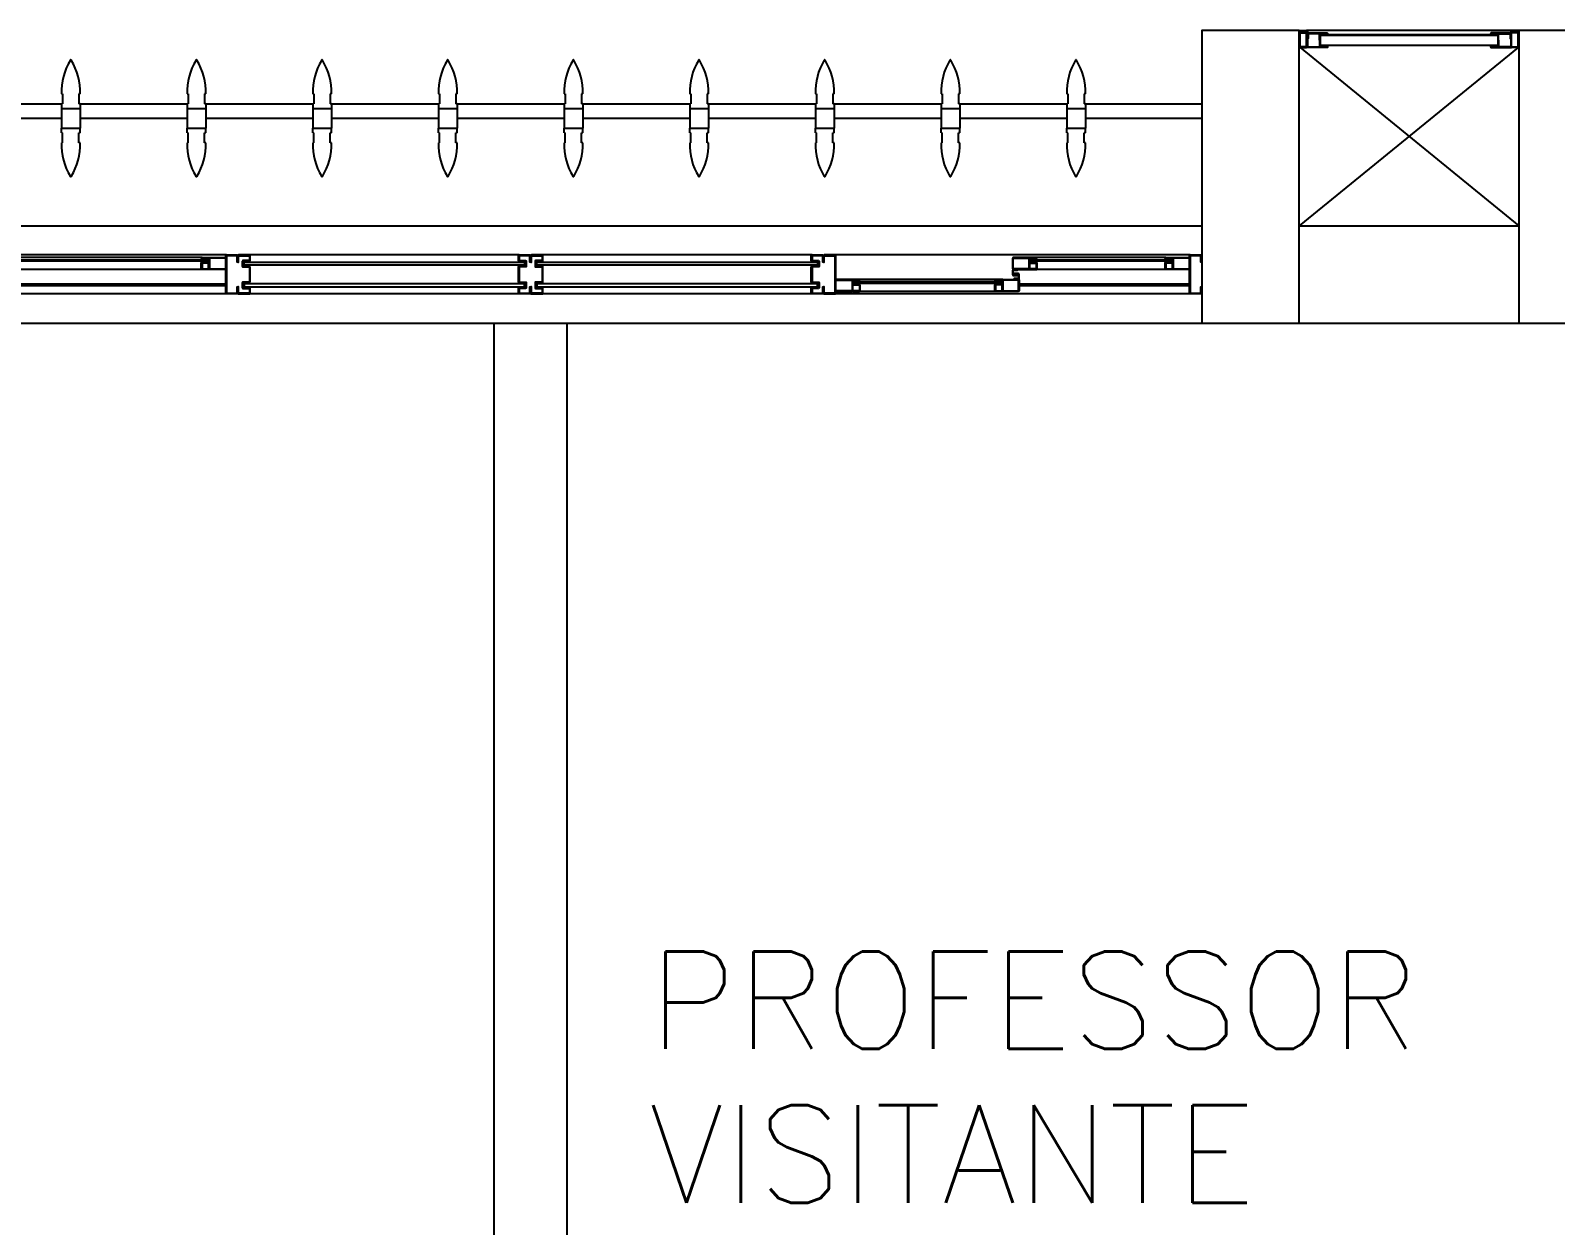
# Model space of a CAD drawing. Header units: millimetres. Extents: x 1887 to 2405, y 1100 to 1335.
# Drawn here: x 2182.36 to 2185.485, y 1179.199 to 1181.648 of the extents above; entities that cross this region are included whole.
import ezdxf

# ---------------------------------------------------------------- set-up
doc = ezdxf.new("R2010")
doc.units = ezdxf.units.MM
for name, color, linetype in [('AR-ALV', 2, 'Continuous'), ('AR-BRISES', 1, 'Continuous'), ('AR-ESQ', 1, 'Continuous'), ('AR-ESTC', 3, 'Continuous'), ('AR-PEITORIL', 1, 'Continuous'), ('AR-SHAFT', 1, 'Continuous'), ('BR-PAINEL', 1, 'Continuous'), ('BR-SUPORTE', 1, 'Continuous'), ('DT-ESQ-BAGUETE-C', 2, 'Continuous'), ('DT-ESQ-BAGUETE-V', 1, 'Continuous'), ('DT-ESQ-CHAPA DOBRADA-V', 1, 'Continuous'), ('DT-ESQ-MARCO-V', 1, 'Continuous'), ('DT-ESQ-PERFIL CADEIRA-C', 2, 'Continuous'), ('DT-ESQ-PERFIL CADEIRA-V', 1, 'Continuous'), ('DT-ESQ-PERFIL U SIMPLES-C', 2, 'Continuous'), ('DT-ESQ-PERFIL U-C', 2, 'Continuous'), ('DT-ESQ-PERFIL U-V', 1, 'Continuous'), ('DT-ESQ-VENEZIANA-C', 2, 'Continuous'), ('DT-ESQ-VENEZIANA-V', 2, 'Continuous'), ('DT-ESQ-VIDRO-C', 2, 'Continuous'), ('DT-ESQ-VIDRO-V', 2, 'Continuous'), ('TEXTO', 2, 'Continuous')]:
    doc.layers.add(name, color=color, linetype=linetype)
doc.styles.add('UNB-100', font='simplex.shx', dxfattribs={"height": 0.2})

# ---------------------------------------------------------------- blocks, each defined once
blk = doc.blocks.new('EF23-P')
at = {"layer": 'DT-ESQ-BAGUETE-C', "ltscale": 0.1}
for points in [[(0.4224999999996726, -0.07999999999969987), (0.4090000000001055, -0.07999999999969987), (0.4090000000001055, -0.07849999999962165), (0.4220000000000255, -0.07849999999984902, 0.4142135623716475), (0.4224999999996726, -0.07799999999974716), (0.4224999999996726, -0.06700000000000728, 0.4142135623717078), (0.4220000000000255, -0.06650000000013279), (0.4090000000001055, -0.06649999999990541), (0.4090000000001055, -0.0649999999998272), (0.4224999999996726, -0.0649999999998272, -0.4142135623830846), (0.4239999999999782, -0.06649999999990541), (0.4239999999999782, -0.07849999999984902, -0.4142135623709857)], [(0.7015000000001237, -0.07999999999992724), (0.7150000000001455, -0.07999999999992724), (0.7150000000001455, -0.07849999999984902), (0.7020000000002256, -0.0785000000000764, -0.4142135623716475), (0.7015000000001237, -0.07799999999997453), (0.7015000000001237, -0.06700000000023465, -0.4142135623717078), (0.7020000000002256, -0.06650000000036016), (0.7150000000001455, -0.06650000000013279), (0.7150000000001455, -0.06500000000005457), (0.7015000000001237, -0.06500000000005457, 0.4142135623830846), (0.7000000000002728, -0.06650000000013279), (0.7000000000002728, -0.07849999999984902, 0.4142135623709857)], [(0.07349999999996726, -0.1250000000004547), (0.05999999999994543, -0.1250000000004547), (0.05999999999994543, -0.1235000000003765), (0.0729999999998654, -0.1235000000003765, 0.4142135623716475), (0.07349999999996726, -0.123000000000502), (0.07349999999996726, -0.1120000000007622, 0.4142135623717078), (0.0729999999998654, -0.1115000000006603), (0.05999999999994543, -0.1115000000006603), (0.05999999999994543, -0.1100000000005821), (0.07349999999996726, -0.1100000000005821, -0.4142135623830846), (0.0749999999998181, -0.1115000000006603), (0.0749999999998181, -0.1235000000003765, -0.4142135623709857)], [(0.3389999999999418, -0.1250000000002274), (0.3524999999999636, -0.1250000000002274), (0.3524999999995089, -0.1235000000001492), (0.3395000000000437, -0.1235000000003765, -0.4142135623716475), (0.3389999999999418, -0.1230000000002747), (0.3389999999999418, -0.1120000000005348, -0.4142135623717078), (0.3395000000000437, -0.1115000000006603), (0.3524999999995089, -0.1115000000004329), (0.3524999999999636, -0.1100000000003547), (0.3389999999999418, -0.1100000000003547, 0.4142135623830846), (0.3374999999996362, -0.1115000000004329), (0.3375000000000909, -0.1235000000001492, 0.4142135623709857)], [(2.048499999999422, -0.1250000000004547), (2.0349999999994, -0.1250000000004547), (2.034999999999854, -0.1235000000003765), (2.04799999999932, -0.1235000000003765, 0.4142135623716475), (2.048499999999422, -0.123000000000502), (2.048499999999422, -0.1120000000007622, 0.4142135623717078), (2.04799999999932, -0.1115000000006603), (2.034999999999854, -0.1115000000006603), (2.0349999999994, -0.1100000000005821), (2.048499999999422, -0.1100000000005821, -0.4142135623830846), (2.049999999999727, -0.1115000000006603), (2.049999999999727, -0.1235000000003765, -0.4142135623709857)]]:
    blk.add_lwpolyline(points, format="xyb", close=True, dxfattribs=at)
at = {"layer": 'DT-ESQ-BAGUETE-V', "ltscale": 0.1}
for p, q in [((0.4224999999996726, -0.06500000000005457), (0.7015000000001237, -0.06500000000005457)), ((0.07349999999996726, -0.1100000000003547), (0.3389999999999418, -0.1100000000003547)), ((2.048499999999422, -0.1100000000003547), (2.526499999999487, -0.1100000000003547))]:
    blk.add_line(p, q, dxfattribs=at)
at = {"layer": 'DT-ESQ-CHAPA DOBRADA-V', "ltscale": 0.1}
for p, q in [((0.0249999999996362, -0.07699999999931606), (0.3739999999997963, -0.07699999999931606)), ((0.0249999999996362, -0.0799999999994725), (0.3739999999997963, -0.0799999999994725)), ((1.999999999999545, -0.07699999999931606), (2.561499999999342, -0.07699999999931606)), ((1.999999999999545, -0.0799999999994725), (2.561499999999342, -0.0799999999994725))]:
    blk.add_line(p, q, dxfattribs=at)
at = {"layer": 'DT-ESQ-MARCO-V', "ltscale": 0.1}
for p, q in [((0.7984999999998763, -0.05999999999994543), (1.35149999999976, -0.05999999999994543)), ((1.398499999999785, -0.05999999999994543), (1.951499999999669, -0.05999999999994543)), ((0.7984999999998763, -0.1399999999998727), (1.35149999999976, -0.1399999999998727)), ((1.398499999999785, -0.1399999999998727), (1.951499999999669, -0.1399999999998727))]:
    blk.add_line(p, q, dxfattribs=at)
at = {"layer": 'DT-ESQ-PERFIL CADEIRA-C', "ltscale": 0.1}
for p, q in [((0.375999999999749, -0.08849999999961256), (0.4224999999996726, -0.08849999999961256)), ((0.75, -0.08849999999983993), (0.7015000000001237, -0.08849999999983993)), ((0.0249999999996362, -0.1335000000003674), (0.07349999999996726, -0.1335000000003674)), ((0.3854999999998654, -0.1335000000001401), (0.3389999999999418, -0.1335000000001401)), ((1.999999999999545, -0.1335000000003674), (2.048499999999422, -0.1335000000003674))]:
    blk.add_line(p, q, dxfattribs=at)
for points in [[(0.4224999999996726, -0.08699999999953434, -0.9999999999999999), (0.4224999999996726, -0.08999999999969077), (0.375999999999749, -0.08999999999969077, -0.414213562373095), (0.3739999999997963, -0.08799999999973807), (0.3739999999997963, -0.06699999999955253, -0.4142135623730951), (0.375999999999749, -0.06499999999959982), (0.4074999999997999, -0.0649999999998272, -0.414213562356446), (0.4090000000001055, -0.06649999999967804), (0.4090000000001055, -0.08699999999953434)], [(0.4090000074506861, -0.08849999999961256, -0.1989127454874683), (0.4079393435536076, -0.08806066389661282, -0.1989132801944997), (0.4074999999997999, -0.08699999999953434), (0.4074999999997999, -0.0669999999997799, 0.4142135623730949), (0.4070000000001528, -0.06649999999967804), (0.375999999999749, -0.06649999999967804, 0.4142135623730951), (0.3754999999996471, -0.06699999999955253), (0.3755000000001019, -0.08799999999973807, 0.414213562373095), (0.375999999999749, -0.08849999999961256)], [(0.7015000000001237, -0.08999999999991815), (0.75, -0.08999999999991815), (0.75, -0.08849999999983993), (0.7150000000001455, -0.08849999999983993, 0.1989119109648737), (0.7160606583092886, -0.08806066203442242, 0.1989128237963688), (0.7164999999999964, -0.08699999999976171), (0.7164999999999964, -0.06700000000000728, -0.4142135623730951), (0.7170000000000982, -0.06649999999990541), (0.75, -0.06649999999990541), (0.75, -0.0649999999998272), (0.7164999999999964, -0.06500000000005457, 0.414213562373095), (0.7150000000001455, -0.06650000000013279), (0.7150000000001455, -0.07849999999984902), (0.7150000000001455, -0.07999999999992724), (0.7150000000001455, -0.08699999999976171), (0.7015000000001237, -0.08699999999976171, 1)], [(0.07349999999951251, -0.1350000000004457), (0.0249999999996362, -0.1350000000004457), (0.0249999999996362, -0.1335000000003674), (0.05999999999994543, -0.1335000000003674, -0.1989119109648737), (0.05893934169080239, -0.1330606620347226, -0.1989128237963688), (0.05849999999963984, -0.1320000000002892), (0.05850000000009459, -0.1120000000005348, 0.4142135623730951), (0.05799999999999272, -0.1115000000004329), (0.0249999999996362, -0.1115000000004329), (0.0249999999996362, -0.1100000000003547), (0.05850000000009459, -0.1100000000005821, -0.414213562373095), (0.05999999999994543, -0.1115000000006603), (0.05999999999994543, -0.1235000000003765), (0.05999999999994543, -0.1250000000004547), (0.05999999999994543, -0.1320000000002892), (0.07349999999951251, -0.1320000000002892, -1)], [(0.3389999999999418, -0.1320000000000618, 0.9999999999999999), (0.3389999999999418, -0.1350000000002183), (0.3854999999998654, -0.1350000000002183, 0.414213562373095), (0.3874999999998181, -0.1330000000002656), (0.3874999999998181, -0.11200000000008, 0.4142135623730951), (0.3854999999998654, -0.1100000000001273), (0.3539999999998145, -0.1100000000003547, 0.414213562356446), (0.3524999999999636, -0.1115000000002055), (0.3524999999995089, -0.1320000000000618)], [(0.3524999925489283, -0.1335000000001401, 0.1989127454874683), (0.3535606564464615, -0.1330606638971403, 0.1989132801944997), (0.3539999999998145, -0.1320000000000618), (0.3539999999998145, -0.1120000000003074, -0.4142135623730949), (0.3544999999999163, -0.1115000000002055), (0.3854999999998654, -0.1115000000002055, -0.4142135623730951), (0.3859999999999673, -0.11200000000008), (0.3859999999999673, -0.1330000000002656, -0.414213562373095), (0.3854999999998654, -0.1335000000001401)], [(2.048499999999422, -0.1350000000004457), (1.999999999999545, -0.1350000000004457), (1.999999999999545, -0.1335000000003674), (2.0349999999994, -0.1335000000003674, -0.1989119109648737), (2.033939341690711, -0.1330606620347226, -0.1989128237963688), (2.033499999999549, -0.1320000000002892), (2.033499999999549, -0.1120000000005348, 0.4142135623730951), (2.032999999999902, -0.1115000000004329), (1.999999999999545, -0.1115000000004329), (1.999999999999545, -0.1100000000003547), (2.033499999999549, -0.1100000000005821, -0.414213562373095), (2.034999999999854, -0.1115000000006603), (2.0349999999994, -0.1235000000003765), (2.0349999999994, -0.1250000000004547), (2.034999999999854, -0.1320000000002892), (2.048499999999422, -0.1320000000002892, -1)]]:
    blk.add_lwpolyline(points, format="xyb", close=True, dxfattribs=at)
at = {"layer": 'DT-ESQ-PERFIL CADEIRA-V', "ltscale": 0.1}
for p, q in [((0.4074999999997999, -0.08999999999991815), (0.7015000000001237, -0.08999999999969077)), ((0.07349999999951251, -0.1350000000004457), (0.3389999999999418, -0.1350000000002183)), ((2.048499999999422, -0.1350000000004457), (2.526499999999487, -0.1350000000002183))]:
    blk.add_line(p, q, dxfattribs=at)
at = {"layer": 'DT-ESQ-PERFIL U SIMPLES-C', "ltscale": 0.1}
for points in [[(0.375999999999749, -0.1019999999998618), (0.3839999999995598, -0.1019999999998618), (0.3839999999995598, -0.1004999999997835), (0.375999999999749, -0.1004999999997835, -0.4142135623730951), (0.3754999999996471, -0.09999999999990905), (0.3754999999996471, -0.09199999999987085, -0.4142135623730951), (0.375999999999749, -0.09149999999999636), (0.3839999999995598, -0.09149999999999636), (0.3839999999995598, -0.08999999999991815), (0.375999999999749, -0.08999999999991815, 0.4142135623647707), (0.3739999999997963, -0.09199999999987085), (0.3739999999997963, -0.09999999999990905, 0.4142135623522838)], [(0.3854999999998654, -0.09799999999995634), (0.3775000000000546, -0.09799999999995634), (0.3775000000000546, -0.09950000000003456), (0.3854999999998654, -0.09950000000003456, -0.4142135623730951), (0.3859999999999673, -0.09999999999990905), (0.3859999999999673, -0.1079999999999472, -0.4142135623730951), (0.3854999999998654, -0.1084999999998217), (0.3775000000000546, -0.1085000000000491), (0.3775000000000546, -0.1100000000001273), (0.3854999999998654, -0.1099999999999, 0.4142135623647707), (0.3874999999998181, -0.1079999999999472), (0.3874999999998181, -0.09999999999990905, 0.4142135623522838)]]:
    blk.add_lwpolyline(points, format="xyb", close=True, dxfattribs=at)
at = {"layer": 'DT-ESQ-PERFIL U-C', "ltscale": 0.1}
for points in [[(0, -0.06150000000002365, -0.4142135623619956), (0.001499999999850843, -0.05999999999994543), (0.02349999999978536, -0.05999999999994543, -0.4142135623730952), (0.0249999999996362, -0.06150000000002365), (0.0249999999996362, -0.1385000000000218, -0.414213562373095), (0.02349999999978536, -0.1399999999998727), (0.001499999999850843, -0.1399999999998727, -0.4142135623789993), (0, -0.1385000000000218), (0, -0.125), (0.001499999999850843, -0.125), (0.001499999999850843, -0.1380000000001473, 0.4142135623397971), (0.001999999999952706, -0.1385000000000218), (0.0229999999996835, -0.1385000000000218, 0.4142135623730951), (0.02349999999978536, -0.13799999999992), (0.02349999999978536, -0.06199999999989814, 0.4142135623730951), (0.02300000000013824, -0.06150000000002365), (0.001999999999952706, -0.06150000000002365, 0.4142135623730951), (0.001499999999850843, -0.06199999999989814), (0.001499999999850843, -0.07500000000004547), (0, -0.07500000000004547)], [(0.775000000000091, -0.06150000000002365, 0.4142135623619956), (0.7734999999997854, -0.05999999999994543), (0.7514999999998508, -0.05999999999994543, 0.4142135623730952), (0.75, -0.06150000000002365), (0.75, -0.1385000000000218, 0.414213562373095), (0.7514999999998508, -0.1399999999998727), (0.7734999999997854, -0.1399999999998727, 0.4142135623789993), (0.775000000000091, -0.1385000000000218), (0.775000000000091, -0.125), (0.7734999999997854, -0.125), (0.7734999999997854, -0.1380000000001473, -0.4142135623397971), (0.7729999999996835, -0.1385000000000218), (0.7519999999999527, -0.1385000000000218, -0.4142135623730951), (0.7514999999998508, -0.13799999999992), (0.7514999999998508, -0.06199999999989814, -0.4142135623730951), (0.7519999999999527, -0.06150000000002365), (0.7729999999996835, -0.06150000000002365, -0.4142135623730951), (0.7734999999997854, -0.06199999999989814), (0.7734999999997854, -0.07500000000004547), (0.775000000000091, -0.07500000000004547)], [(0.7999999999997272, -0.1285000000009404), (0.7999999999997272, -0.1385000000000218, -0.414213562373095), (0.7984999999998763, -0.1399999999998727), (0.7764999999999418, -0.1399999999998727, -0.414213562389744), (0.775000000000091, -0.1385000000000218), (0.775000000000091, -0.125), (0.7764999999999418, -0.125), (0.7764999999999418, -0.13799999999992, 0.4142135623397968), (0.7770000000000437, -0.1385000000000218), (0.7979999999997744, -0.1385000000000218, 0.414213562373095), (0.7984999999998763, -0.13799999999992), (0.7984999999998763, -0.1285000000009404), (0.7854999999995016, -0.1285000000009404, -0.4142135623721699), (0.7839999999996508, -0.1270000000008622), (0.7839999999996508, -0.1170000000008713, -0.4142135623716471), (0.7854999999999563, -0.1155000000007931), (0.7984999999998763, -0.1155000000007931), (0.7984999999998763, -0.0844999999992524), (0.7854999999999563, -0.08449999999902502, -0.4142135623716471), (0.7839999999996508, -0.08299999999917418), (0.7839999999996508, -0.07299999999918327, -0.4142135623721699), (0.7854999999995016, -0.07149999999910506), (0.7984999999998763, -0.07149999999910506), (0.7984999999998763, -0.06200000000012551, 0.414213562373095), (0.7979999999997744, -0.06150000000002365), (0.7770000000000437, -0.06150000000002365, 0.4142135623397968), (0.7764999999999418, -0.06199999999989814), (0.7764999999999418, -0.07500000000004547), (0.775000000000091, -0.07500000000004547), (0.775000000000091, -0.06150000000002365, -0.4142135623897441), (0.7764999999999418, -0.0600000000001728), (0.7984999999998763, -0.05999999999994543, -0.414213562373095), (0.7999999999997272, -0.06150000000002365), (0.7999999999997272, -0.07149999999910506, -0.414213562373095), (0.7984999999998763, -0.0729999999989559), (0.7854999999999563, -0.0729999999989559), (0.7854999999999563, -0.0829999999989468), (0.7984999999998763, -0.0829999999989468), (0.7984999999998763, -0.0829999999989468, -0.414213562373095), (0.7999999999997272, -0.08449999999902502), (0.7999999999997272, -0.1155000000010205, -0.414213562373095), (0.7984999999998763, -0.1170000000010987), (0.7984999999998763, -0.1170000000008713), (0.7854999999999563, -0.1170000000008713), (0.7854999999999563, -0.1270000000008622), (0.7984999999998763, -0.1270000000010896, -0.414213562373095)], [(1.349999999999909, -0.1285000000009404), (1.349999999999909, -0.1385000000000218, 0.414213562373095), (1.35149999999976, -0.1399999999998727), (1.373499999999694, -0.1399999999998727, 0.414213562389744), (1.375, -0.1385000000000218), (1.375, -0.125), (1.373499999999694, -0.125), (1.373499999999694, -0.13799999999992, -0.4142135623397968), (1.372999999999593, -0.1385000000000218), (1.351999999999862, -0.1385000000000218, -0.414213562373095), (1.35149999999976, -0.13799999999992), (1.35149999999976, -0.1285000000009404), (1.364500000000135, -0.1285000000009404, 0.4142135623721699), (1.365999999999985, -0.1270000000008622), (1.365999999999985, -0.1170000000008713, 0.4142135623716471), (1.364500000000135, -0.1155000000007931), (1.35149999999976, -0.1155000000007931), (1.35149999999976, -0.0844999999992524), (1.364500000000135, -0.08449999999902502, 0.4142135623716471), (1.365999999999985, -0.08299999999917418), (1.365999999999985, -0.07299999999918327, 0.4142135623721699), (1.364500000000135, -0.07149999999910506), (1.35149999999976, -0.07149999999910506), (1.35149999999976, -0.06200000000012551, -0.414213562373095), (1.351999999999862, -0.06150000000002365), (1.372999999999593, -0.06150000000002365, -0.4142135623397968), (1.373499999999694, -0.06199999999989814), (1.373499999999694, -0.07500000000004547), (1.375, -0.07500000000004547), (1.375, -0.06150000000002365, 0.4142135623897441), (1.373499999999694, -0.0600000000001728), (1.35149999999976, -0.05999999999994543, 0.414213562373095), (1.349999999999909, -0.06150000000002365), (1.349999999999909, -0.07149999999910506, 0.414213562373095), (1.35149999999976, -0.0729999999989559), (1.364500000000135, -0.0729999999989559), (1.364500000000135, -0.0829999999989468), (1.35149999999976, -0.0829999999989468), (1.35149999999976, -0.0829999999989468, 0.414213562373095), (1.349999999999909, -0.08449999999902502), (1.349999999999909, -0.1155000000010205, 0.414213562373095), (1.35149999999976, -0.1170000000010987), (1.35149999999976, -0.1170000000008713), (1.364500000000135, -0.1170000000008713), (1.364500000000135, -0.1270000000008622), (1.35149999999976, -0.1270000000010896, 0.414213562373095)], [(1.399999999999636, -0.1285000000009404), (1.399999999999636, -0.1385000000000218, -0.414213562373095), (1.398499999999785, -0.1399999999998727), (1.376499999999851, -0.1399999999998727, -0.414213562389744), (1.375, -0.1385000000000218), (1.375, -0.125), (1.376499999999851, -0.125), (1.376499999999851, -0.13799999999992, 0.4142135623397968), (1.376999999999953, -0.1385000000000218), (1.397999999999683, -0.1385000000000218, 0.414213562373095), (1.398499999999785, -0.13799999999992), (1.398499999999785, -0.1285000000009404), (1.385499999999865, -0.1285000000009404, -0.4142135623721699), (1.38399999999956, -0.1270000000008622), (1.38399999999956, -0.1170000000008713, -0.4142135623716471), (1.385499999999865, -0.1155000000007931), (1.398499999999785, -0.1155000000007931), (1.398499999999785, -0.0844999999992524), (1.385499999999865, -0.08449999999902502, -0.4142135623716471), (1.38399999999956, -0.08299999999917418), (1.38399999999956, -0.07299999999918327, -0.4142135623721699), (1.385499999999411, -0.07149999999910506), (1.398499999999785, -0.07149999999910506), (1.398499999999785, -0.06200000000012551, 0.414213562373095), (1.397999999999683, -0.06150000000002365), (1.376999999999953, -0.06150000000002365, 0.4142135623397968), (1.376499999999851, -0.06199999999989814), (1.376499999999851, -0.07500000000004547), (1.375, -0.07500000000004547), (1.375, -0.06150000000002365, -0.4142135623897441), (1.376499999999851, -0.0600000000001728), (1.398499999999785, -0.05999999999994543, -0.414213562373095), (1.399999999999636, -0.06150000000002365), (1.399999999999636, -0.07149999999910506, -0.414213562373095), (1.398499999999785, -0.0729999999989559), (1.385499999999865, -0.0729999999989559), (1.385499999999865, -0.0829999999989468), (1.398499999999785, -0.0829999999989468), (1.398499999999785, -0.0829999999989468, -0.414213562373095), (1.399999999999636, -0.08449999999902502), (1.399999999999636, -0.1155000000010205, -0.414213562373095), (1.398499999999785, -0.1170000000010987), (1.398499999999785, -0.1170000000008713), (1.385499999999865, -0.1170000000008713), (1.385499999999865, -0.1270000000008622), (1.398499999999785, -0.1270000000010896, -0.414213562373095)], [(1.949999999999818, -0.1285000000009404), (1.949999999999818, -0.1385000000000218, 0.414213562373095), (1.951499999999669, -0.1399999999998727), (1.973499999999603, -0.1399999999998727, 0.414213562389744), (1.974999999999909, -0.1385000000000218), (1.974999999999909, -0.125), (1.973499999999603, -0.125), (1.973499999999603, -0.13799999999992, -0.4142135623397968), (1.972999999999502, -0.1385000000000218), (1.951999999999771, -0.1385000000000218, -0.414213562373095), (1.951499999999669, -0.13799999999992), (1.951499999999669, -0.1285000000009404), (1.964500000000044, -0.1285000000009404, 0.4142135623721699), (1.965999999999894, -0.1270000000008622), (1.965999999999894, -0.1170000000008713, 0.4142135623716471), (1.964500000000044, -0.1155000000007931), (1.951499999999669, -0.1155000000007931), (1.951499999999669, -0.0844999999992524), (1.964500000000044, -0.08449999999902502, 0.4142135623716471), (1.965999999999894, -0.08299999999917418), (1.965999999999894, -0.07299999999918327, 0.4142135623721699), (1.964500000000044, -0.07149999999910506), (1.951499999999669, -0.07149999999910506), (1.951499999999669, -0.06200000000012551, -0.414213562373095), (1.951999999999771, -0.06150000000002365), (1.972999999999502, -0.06150000000002365, -0.4142135623397968), (1.973499999999603, -0.06199999999989814), (1.973499999999603, -0.07500000000004547), (1.974999999999909, -0.07500000000004547), (1.974999999999909, -0.06150000000002365, 0.4142135623897441), (1.973499999999603, -0.0600000000001728), (1.951499999999669, -0.05999999999994543, 0.414213562373095), (1.949999999999818, -0.06150000000002365), (1.949999999999818, -0.07149999999910506, 0.414213562373095), (1.951499999999669, -0.0729999999989559), (1.964500000000044, -0.0729999999989559), (1.964500000000044, -0.0829999999989468), (1.951499999999669, -0.0829999999989468), (1.951499999999669, -0.0829999999989468, 0.414213562373095), (1.949999999999818, -0.08449999999902502), (1.949999999999818, -0.1155000000010205, 0.414213562373095), (1.951499999999669, -0.1170000000010987), (1.951499999999669, -0.1170000000008713), (1.964500000000044, -0.1170000000008713), (1.964500000000044, -0.1270000000008622), (1.951499999999669, -0.1270000000010896, 0.414213562373095)], [(1.974999999999454, -0.06150000000002365, -0.4142135623619956), (1.97649999999976, -0.05999999999994543), (1.998499999999694, -0.05999999999994543, -0.4142135623730952), (1.999999999999545, -0.06150000000002365), (1.999999999999545, -0.1385000000000218, -0.414213562373095), (1.998499999999694, -0.1399999999998727), (1.97649999999976, -0.1399999999998727, -0.4142135623789993), (1.974999999999909, -0.1385000000000218), (1.974999999999909, -0.125), (1.97649999999976, -0.125), (1.97649999999976, -0.1380000000001473, 0.4142135623397971), (1.976999999999862, -0.1385000000000218), (1.997999999999593, -0.1385000000000218, 0.4142135623730951), (1.998499999999694, -0.13799999999992), (1.998499999999694, -0.06199999999989814, 0.4142135623730951), (1.997999999999593, -0.06150000000002365), (1.976999999999862, -0.06150000000002365, 0.4142135623730951), (1.97649999999976, -0.06199999999989814), (1.97649999999976, -0.07500000000004547), (1.974999999999909, -0.07500000000004547)]]:
    blk.add_lwpolyline(points, format="xyb", close=True, dxfattribs=at)
at = {"layer": 'DT-ESQ-PERFIL U-V', "ltscale": 0.1}
for p, q in [((0.02349999999978536, -0.05999999999994543), (0.7514999999998508, -0.05999999999994543)), ((1.998499999999694, -0.05999999999994543), (3.151499999999942, -0.05999999999994543)), ((0.02349999999978536, -0.1399999999998727), (0.7514999999998508, -0.1399999999998727)), ((1.998499999999694, -0.1399999999998727), (3.151499999999942, -0.1399999999998727))]:
    blk.add_line(p, q, dxfattribs=at)
at = {"layer": 'DT-ESQ-VIDRO-C', "ltscale": 0.1}
for points in [[(0.712500000000091, -0.08499999999958163), (0.712500000000091, -0.0819999999994252), (0.4115000000001601, -0.08199999999965257), (0.4114999999997053, -0.08499999999958163)], [(1.362500000000182, -0.0809999999989941), (1.362500000000182, -0.0749999999989086), (0.787499999999909, -0.07499999999913598), (0.787499999999909, -0.0809999999989941)], [(1.962500000000091, -0.0809999999989941), (1.962500000000091, -0.0749999999989086), (1.387499999999818, -0.07499999999913598), (1.387499999999818, -0.0809999999989941)], [(0.06300000000010186, -0.1300000000003365), (0.06300000000010186, -0.1270000000004075), (0.3494999999998072, -0.1270000000004075), (0.3494999999998072, -0.1300000000003365)], [(2.037999999999556, -0.1300000000003365), (2.037999999999556, -0.1270000000004075), (2.536999999999352, -0.1270000000004075), (2.536999999999352, -0.1300000000003365)]]:
    blk.add_lwpolyline(points, close=True, dxfattribs=at)
at = {"layer": 'DT-ESQ-VIDRO-V', "ltscale": 0.1}
for points in [[(1.362500000000182, -0.1190000000010514), (1.362500000000182, -0.1250000000011369), (0.787499999999909, -0.1250000000009095), (0.787499999999909, -0.1190000000010514)], [(1.962500000000091, -0.1190000000010514), (1.962500000000091, -0.1250000000011369), (1.387499999999818, -0.1250000000009095), (1.387499999999818, -0.1190000000010514)]]:
    blk.add_lwpolyline(points, close=True, dxfattribs=at)
blk = doc.blocks.new('BR-MODULO8')
at = {"layer": 'BR-PAINEL'}
for p, q in [((-2.336699999999837, 0.2699999999999818), (-2.334199999999782, 0.2699999999999818)), ((-2.334199999999782, 0.2699999999999818), (-2.334199999999782, 0.25)), ((-2.300799999999981, 0.2699999999999818), (-2.300799999999981, 0.25)), ((-2.298299999999927, 0.2699999999999818), (-2.300799999999981, 0.2699999999999818)), ((-2.079200000000128, 0.2699999999999818), (-2.076700000000073, 0.2699999999999818)), ((-2.076700000000073, 0.2699999999999818), (-2.076700000000073, 0.25)), ((-2.043299999999817, 0.2699999999999818), (-2.043299999999817, 0.25)), ((-2.040800000000218, 0.2699999999999818), (-2.043299999999817, 0.2699999999999818)), ((-1.821699999999964, 0.2699999999999818), (-1.81919999999991, 0.2699999999999818)), ((-1.81919999999991, 0.2699999999999818), (-1.81919999999991, 0.25)), ((-1.785800000000108, 0.2699999999999818), (-1.785800000000108, 0.25)), ((-1.783300000000054, 0.2699999999999818), (-1.785800000000108, 0.2699999999999818)), ((-1.564199999999801, 0.2699999999999818), (-1.561700000000201, 0.2699999999999818)), ((-1.561700000000201, 0.2699999999999818), (-1.561700000000201, 0.25)), ((-1.528299999999945, 0.2699999999999818), (-1.528299999999945, 0.25)), ((-1.52579999999989, 0.2699999999999818), (-1.528299999999945, 0.2699999999999818)), ((-1.306700000000092, 0.2699999999999818), (-1.304200000000037, 0.2699999999999818)), ((-1.304200000000037, 0.2699999999999818), (-1.304200000000037, 0.25)), ((-1.270799999999781, 0.2699999999999818), (-1.270799999999781, 0.25)), ((-1.268300000000181, 0.2699999999999818), (-1.270799999999781, 0.2699999999999818)), ((-1.049199999999928, 0.2699999999999818), (-1.046699999999873, 0.2699999999999818)), ((-1.046699999999873, 0.2699999999999818), (-1.046699999999873, 0.25)), ((-1.013300000000072, 0.2699999999999818), (-1.013300000000072, 0.25)), ((-1.010800000000017, 0.2699999999999818), (-1.013300000000072, 0.2699999999999818)), ((-0.791700000000219, 0.2699999999999818), (-0.7892000000001644, 0.2699999999999818)), ((-0.7892000000001644, 0.2699999999999818), (-0.7892000000001644, 0.25)), ((-0.7557999999999083, 0.2699999999999818), (-0.7557999999999083, 0.25)), ((-0.7532999999998538, 0.2699999999999818), (-0.7557999999999083, 0.2699999999999818)), ((-0.5342000000000553, 0.2699999999999818), (-0.5317000000000007, 0.2699999999999818)), ((-0.5317000000000007, 0.2699999999999818), (-0.5317000000000007, 0.25)), ((-0.4958000000001448, 0.2699999999999818), (-0.4983000000001994, 0.2699999999999818)), ((-0.4983000000001994, 0.2699999999999818), (-0.4983000000001994, 0.25)), ((-0.2766999999998916, 0.2699999999999818), (-0.274199999999837, 0.2699999999999818)), ((-0.274199999999837, 0.2699999999999818), (-0.274199999999837, 0.25)), ((-0.2408000000000357, 0.2699999999999818), (-0.2408000000000357, 0.25)), ((-0.2382999999999811, 0.2699999999999818), (-0.2408000000000357, 0.2699999999999818)), ((-2.336699999999837, 0.25), (-2.336699999999837, 0.2400000000000091)), ((-2.336699999999837, 0.25), (-2.334199999999782, 0.25)), ((-2.336699999999837, 0.2400000000000091), (-2.298299999999927, 0.2400000000000091)), ((-2.336699999999837, 0.2400000000000091), (-2.336699999999837, 0.2000000000000455)), ((-2.298299999999927, 0.25), (-2.300799999999981, 0.25)), ((-2.298299999999927, 0.25), (-2.298299999999927, 0.2400000000000091)), ((-2.298299999999927, 0.2400000000000091), (-2.298299999999927, 0.2000000000000455)), ((-2.079200000000128, 0.25), (-2.079200000000128, 0.2400000000000091)), ((-2.079200000000128, 0.25), (-2.076700000000073, 0.25)), ((-2.079200000000128, 0.2400000000000091), (-2.040800000000218, 0.2400000000000091)), ((-2.079200000000128, 0.2400000000000091), (-2.079200000000128, 0.2000000000000455)), ((-2.040800000000218, 0.25), (-2.043299999999817, 0.25)), ((-2.040800000000218, 0.25), (-2.040800000000218, 0.2400000000000091)), ((-2.040800000000218, 0.2400000000000091), (-2.040800000000218, 0.2000000000000455)), ((-1.821699999999964, 0.25), (-1.821699999999964, 0.2400000000000091)), ((-1.821699999999964, 0.25), (-1.81919999999991, 0.25)), ((-1.821699999999964, 0.2400000000000091), (-1.783300000000054, 0.2400000000000091)), ((-1.821699999999964, 0.2400000000000091), (-1.821699999999964, 0.2000000000000455)), ((-1.783300000000054, 0.25), (-1.785800000000108, 0.25)), ((-1.783300000000054, 0.25), (-1.783300000000054, 0.2400000000000091)), ((-1.783300000000054, 0.2400000000000091), (-1.783300000000054, 0.2000000000000455)), ((-1.564199999999801, 0.25), (-1.564199999999801, 0.2400000000000091)), ((-1.564199999999801, 0.25), (-1.561700000000201, 0.25)), ((-1.564199999999801, 0.2400000000000091), (-1.52579999999989, 0.2400000000000091)), ((-1.564199999999801, 0.2400000000000091), (-1.564199999999801, 0.2000000000000455)), ((-1.52579999999989, 0.25), (-1.528299999999945, 0.25)), ((-1.52579999999989, 0.25), (-1.52579999999989, 0.2400000000000091)), ((-1.52579999999989, 0.2400000000000091), (-1.52579999999989, 0.2000000000000455)), ((-1.306700000000092, 0.25), (-1.306700000000092, 0.2400000000000091)), ((-1.306700000000092, 0.25), (-1.304200000000037, 0.25)), ((-1.306700000000092, 0.2400000000000091), (-1.268300000000181, 0.2400000000000091)), ((-1.306700000000092, 0.2400000000000091), (-1.306700000000092, 0.2000000000000455)), ((-1.268300000000181, 0.25), (-1.270799999999781, 0.25)), ((-1.268300000000181, 0.25), (-1.268300000000181, 0.2400000000000091)), ((-1.268300000000181, 0.2400000000000091), (-1.268300000000181, 0.2000000000000455)), ((-1.049199999999928, 0.25), (-1.049199999999928, 0.2400000000000091)), ((-1.049199999999928, 0.25), (-1.046699999999873, 0.25)), ((-1.049199999999928, 0.2400000000000091), (-1.010800000000017, 0.2400000000000091)), ((-1.049199999999928, 0.2400000000000091), (-1.049199999999928, 0.2000000000000455)), ((-1.010800000000017, 0.25), (-1.013300000000072, 0.25)), ((-1.010800000000017, 0.25), (-1.010800000000017, 0.2400000000000091)), ((-1.010800000000017, 0.2400000000000091), (-1.010800000000017, 0.2000000000000455)), ((-0.791700000000219, 0.25), (-0.791700000000219, 0.2400000000000091)), ((-0.791700000000219, 0.25), (-0.7892000000001644, 0.25)), ((-0.791700000000219, 0.2400000000000091), (-0.7532999999998538, 0.2400000000000091)), ((-0.791700000000219, 0.2400000000000091), (-0.791700000000219, 0.2000000000000455)), ((-0.7532999999998538, 0.25), (-0.7557999999999083, 0.25)), ((-0.7532999999998538, 0.25), (-0.7532999999998538, 0.2400000000000091)), ((-0.7532999999998538, 0.2400000000000091), (-0.7532999999998538, 0.2000000000000455)), ((-0.5342000000000553, 0.25), (-0.5317000000000007, 0.25)), ((-0.5342000000000553, 0.25), (-0.5342000000000553, 0.2400000000000091)), ((-0.5342000000000553, 0.2400000000000091), (-0.5342000000000553, 0.2000000000000455)), ((-0.5342000000000553, 0.2400000000000091), (-0.4958000000001448, 0.2400000000000091)), ((-0.4958000000001448, 0.25), (-0.4983000000001994, 0.25)), ((-0.4958000000001448, 0.25), (-0.4958000000001448, 0.2400000000000091)), ((-0.4958000000001448, 0.2400000000000091), (-0.4958000000001448, 0.2000000000000455)), ((-0.2766999999998916, 0.25), (-0.2766999999998916, 0.2400000000000091)), ((-0.2766999999998916, 0.25), (-0.274199999999837, 0.25)), ((-0.2766999999998916, 0.2400000000000091), (-0.2382999999999811, 0.2400000000000091)), ((-0.2766999999998916, 0.2400000000000091), (-0.2766999999998916, 0.2000000000000455)), ((-0.2382999999999811, 0.25), (-0.2408000000000357, 0.25)), ((-0.2382999999999811, 0.25), (-0.2382999999999811, 0.2400000000000091)), ((-0.2382999999999811, 0.2400000000000091), (-0.2382999999999811, 0.2000000000000455)), ((-2.336699999999837, 0.2000000000000455), (-2.298299999999927, 0.2000000000000455)), ((-2.336699999999837, 0.1900000000000546), (-2.336699999999837, 0.2000000000000455)), ((-2.336699999999837, 0.1900000000000546), (-2.334199999999782, 0.1900000000000546)), ((-2.334199999999782, 0.1700000000000728), (-2.334199999999782, 0.1900000000000546)), ((-2.298299999999927, 0.1900000000000546), (-2.300799999999981, 0.1900000000000546)), ((-2.300799999999981, 0.1700000000000728), (-2.300799999999981, 0.1900000000000546)), ((-2.298299999999927, 0.1900000000000546), (-2.298299999999927, 0.2000000000000455)), ((-2.079200000000128, 0.2000000000000455), (-2.040800000000218, 0.2000000000000455)), ((-2.079200000000128, 0.1900000000000546), (-2.079200000000128, 0.2000000000000455)), ((-2.079200000000128, 0.1900000000000546), (-2.076700000000073, 0.1900000000000546)), ((-2.076700000000073, 0.1700000000000728), (-2.076700000000073, 0.1900000000000546)), ((-2.040800000000218, 0.1900000000000546), (-2.043299999999817, 0.1900000000000546)), ((-2.043299999999817, 0.1700000000000728), (-2.043299999999817, 0.1900000000000546)), ((-2.040800000000218, 0.1900000000000546), (-2.040800000000218, 0.2000000000000455)), ((-1.821699999999964, 0.2000000000000455), (-1.783300000000054, 0.2000000000000455)), ((-1.821699999999964, 0.1900000000000546), (-1.821699999999964, 0.2000000000000455)), ((-1.821699999999964, 0.1900000000000546), (-1.81919999999991, 0.1900000000000546)), ((-1.81919999999991, 0.1700000000000728), (-1.81919999999991, 0.1900000000000546)), ((-1.783300000000054, 0.1900000000000546), (-1.785800000000108, 0.1900000000000546)), ((-1.785800000000108, 0.1700000000000728), (-1.785800000000108, 0.1900000000000546)), ((-1.783300000000054, 0.1900000000000546), (-1.783300000000054, 0.2000000000000455)), ((-1.564199999999801, 0.2000000000000455), (-1.52579999999989, 0.2000000000000455)), ((-1.564199999999801, 0.1900000000000546), (-1.564199999999801, 0.2000000000000455)), ((-1.564199999999801, 0.1900000000000546), (-1.561700000000201, 0.1900000000000546)), ((-1.561700000000201, 0.1700000000000728), (-1.561700000000201, 0.1900000000000546)), ((-1.52579999999989, 0.1900000000000546), (-1.528299999999945, 0.1900000000000546)), ((-1.528299999999945, 0.1700000000000728), (-1.528299999999945, 0.1900000000000546)), ((-1.52579999999989, 0.1900000000000546), (-1.52579999999989, 0.2000000000000455)), ((-1.306700000000092, 0.2000000000000455), (-1.268300000000181, 0.2000000000000455)), ((-1.306700000000092, 0.1900000000000546), (-1.306700000000092, 0.2000000000000455)), ((-1.306700000000092, 0.1900000000000546), (-1.304200000000037, 0.1900000000000546)), ((-1.304200000000037, 0.1700000000000728), (-1.304200000000037, 0.1900000000000546)), ((-1.268300000000181, 0.1900000000000546), (-1.270799999999781, 0.1900000000000546)), ((-1.270799999999781, 0.1700000000000728), (-1.270799999999781, 0.1900000000000546)), ((-1.268300000000181, 0.1900000000000546), (-1.268300000000181, 0.2000000000000455)), ((-1.049199999999928, 0.2000000000000455), (-1.010800000000017, 0.2000000000000455)), ((-1.049199999999928, 0.1900000000000546), (-1.049199999999928, 0.2000000000000455)), ((-1.049199999999928, 0.1900000000000546), (-1.046699999999873, 0.1900000000000546)), ((-1.046699999999873, 0.1700000000000728), (-1.046699999999873, 0.1900000000000546)), ((-1.010800000000017, 0.1900000000000546), (-1.013300000000072, 0.1900000000000546)), ((-1.013300000000072, 0.1700000000000728), (-1.013300000000072, 0.1900000000000546)), ((-1.010800000000017, 0.1900000000000546), (-1.010800000000017, 0.2000000000000455)), ((-0.791700000000219, 0.2000000000000455), (-0.7532999999998538, 0.2000000000000455)), ((-0.791700000000219, 0.1900000000000546), (-0.791700000000219, 0.2000000000000455)), ((-0.791700000000219, 0.1900000000000546), (-0.7892000000001644, 0.1900000000000546)), ((-0.7892000000001644, 0.1700000000000728), (-0.7892000000001644, 0.1900000000000546)), ((-0.7532999999998538, 0.1900000000000546), (-0.7557999999999083, 0.1900000000000546)), ((-0.7557999999999083, 0.1700000000000728), (-0.7557999999999083, 0.1900000000000546)), ((-0.7532999999998538, 0.1900000000000546), (-0.7532999999998538, 0.2000000000000455)), ((-0.5342000000000553, 0.1900000000000546), (-0.5342000000000553, 0.2000000000000455)), ((-0.5342000000000553, 0.2000000000000455), (-0.4958000000001448, 0.2000000000000455)), ((-0.5342000000000553, 0.1900000000000546), (-0.5317000000000007, 0.1900000000000546)), ((-0.5317000000000007, 0.1700000000000728), (-0.5317000000000007, 0.1900000000000546)), ((-0.4983000000001994, 0.1700000000000728), (-0.4983000000001994, 0.1900000000000546)), ((-0.4958000000001448, 0.1900000000000546), (-0.4983000000001994, 0.1900000000000546)), ((-0.4958000000001448, 0.1900000000000546), (-0.4958000000001448, 0.2000000000000455)), ((-0.2766999999998916, 0.2000000000000455), (-0.2382999999999811, 0.2000000000000455)), ((-0.2766999999998916, 0.1900000000000546), (-0.2766999999998916, 0.2000000000000455)), ((-0.2766999999998916, 0.1900000000000546), (-0.274199999999837, 0.1900000000000546)), ((-0.274199999999837, 0.1700000000000728), (-0.274199999999837, 0.1900000000000546)), ((-0.2382999999999811, 0.1900000000000546), (-0.2408000000000357, 0.1900000000000546)), ((-0.2408000000000357, 0.1700000000000728), (-0.2408000000000357, 0.1900000000000546)), ((-0.2382999999999811, 0.1900000000000546), (-0.2382999999999811, 0.2000000000000455)), ((-2.336699999999837, 0.1700000000000728), (-2.334199999999782, 0.1700000000000728)), ((-2.298299999999927, 0.1700000000000728), (-2.300799999999981, 0.1700000000000728)), ((-2.079200000000128, 0.1700000000000728), (-2.076700000000073, 0.1700000000000728)), ((-2.040800000000218, 0.1700000000000728), (-2.043299999999817, 0.1700000000000728)), ((-1.821699999999964, 0.1700000000000728), (-1.81919999999991, 0.1700000000000728)), ((-1.783300000000054, 0.1700000000000728), (-1.785800000000108, 0.1700000000000728)), ((-1.564199999999801, 0.1700000000000728), (-1.561700000000201, 0.1700000000000728)), ((-1.52579999999989, 0.1700000000000728), (-1.528299999999945, 0.1700000000000728)), ((-1.306700000000092, 0.1700000000000728), (-1.304200000000037, 0.1700000000000728)), ((-1.268300000000181, 0.1700000000000728), (-1.270799999999781, 0.1700000000000728)), ((-1.049199999999928, 0.1700000000000728), (-1.046699999999873, 0.1700000000000728)), ((-1.010800000000017, 0.1700000000000728), (-1.013300000000072, 0.1700000000000728)), ((-0.791700000000219, 0.1700000000000728), (-0.7892000000001644, 0.1700000000000728)), ((-0.7532999999998538, 0.1700000000000728), (-0.7557999999999083, 0.1700000000000728)), ((-0.5342000000000553, 0.1700000000000728), (-0.5317000000000007, 0.1700000000000728)), ((-0.4958000000001448, 0.1700000000000728), (-0.4983000000001994, 0.1700000000000728)), ((-0.2766999999998916, 0.1700000000000728), (-0.274199999999837, 0.1700000000000728)), ((-0.2382999999999811, 0.1700000000000728), (-0.2408000000000357, 0.1700000000000728))]:
    blk.add_line(p, q, dxfattribs=at)
for centre, radius, start, end in [((-2.211689348143864, 0.273867544112818), 0.125070464039046, 148.4720617059388, 181.7720353669823), ((-2.317500000000109, 0.3386654488713248), 0.001, 37.10120454240649, 142.8987954575935), ((-2.4233106518559, 0.273867544112818), 0.125070464039046, 358.2279646330177, 31.52793829406117), ((-1.954189348144155, 0.273867544112818), 0.125070464039046, 148.4720617059388, 181.7720353669823), ((-2.059999999999945, 0.3386654488713248), 0.001, 37.10120454240649, 142.8987954575935), ((-2.165810651856191, 0.273867544112818), 0.125070464039046, 358.2279646330177, 31.52793829406117), ((-1.696689348143991, 0.273867544112818), 0.125070464039046, 148.4720617059388, 181.7720353669823), ((-1.802499999999782, 0.3386654488713248), 0.001, 37.10120454240649, 142.8987954575935), ((-1.908310651856027, 0.273867544112818), 0.125070464039046, 358.2279646330177, 31.52793829406117), ((-1.439189348143827, 0.273867544112818), 0.125070464039046, 148.4720617059388, 181.7720353669823), ((-1.545000000000073, 0.3386654488713248), 0.001, 37.10120454240649, 142.8987954575935), ((-1.650810651855863, 0.273867544112818), 0.125070464039046, 358.2279646330177, 31.52793829406117), ((-1.181689348144118, 0.273867544112818), 0.125070464039046, 148.4720617059388, 181.7720353669823), ((-1.287499999999909, 0.3386654488713248), 0.001, 37.10120454240649, 142.8987954575935), ((-1.393310651856154, 0.273867544112818), 0.125070464039046, 358.2279646330177, 31.52793829406117), ((-0.9241893481439547, 0.273867544112818), 0.125070464039046, 148.4720617059388, 181.7720353669823), ((-1.0300000000002, 0.3386654488713248), 0.001, 37.10120454240649, 142.8987954575935), ((-1.135810651855991, 0.273867544112818), 0.125070464039046, 358.2279646330177, 31.52793829406117), ((-0.666689348143791, 0.273867544112818), 0.125070464039046, 148.4720617059388, 181.7720353669823), ((-0.7725000000000364, 0.3386654488713248), 0.001, 37.10120454240649, 142.8987954575935), ((-0.8783106518562818, 0.273867544112818), 0.125070464039046, 358.2279646330177, 31.52793829406117), ((-0.409189348144082, 0.273867544112818), 0.125070464039046, 148.4720617059388, 181.7720353669823), ((-0.5149999999998727, 0.3386654488713248), 0.001, 37.10120454240649, 142.8987954575935), ((-0.6208106518561181, 0.273867544112818), 0.125070464039046, 358.2279646330177, 31.52793829406117), ((-0.1516893481439183, 0.273867544112818), 0.125070464039046, 148.4720617059388, 181.7720353669823), ((-0.2575000000001637, 0.3386654488713248), 0.001, 37.10120454240649, 142.8987954575935), ((-0.3633106518559543, 0.273867544112818), 0.125070464039046, 358.2279646330177, 31.52793829406117), ((-2.211689348143864, 0.1661324558872366), 0.125070464039046, 178.2279646330177, 211.5279382940612), ((-2.4233106518559, 0.1661324558872366), 0.125070464039046, 328.4720617059388, 1.772035366982269), ((-1.954189348144155, 0.1661324558872366), 0.125070464039046, 178.2279646330177, 211.5279382940612), ((-2.165810651856191, 0.1661324558872366), 0.125070464039046, 328.4720617059388, 1.772035366982269), ((-1.696689348143991, 0.1661324558872366), 0.125070464039046, 178.2279646330177, 211.5279382940612), ((-1.908310651856027, 0.1661324558872366), 0.125070464039046, 328.4720617059388, 1.772035366982269), ((-1.439189348143827, 0.1661324558872366), 0.125070464039046, 178.2279646330177, 211.5279382940612), ((-1.650810651855863, 0.1661324558872366), 0.125070464039046, 328.4720617059388, 1.772035366982269), ((-1.181689348144118, 0.1661324558872366), 0.125070464039046, 178.2279646330177, 211.5279382940612), ((-1.393310651856154, 0.1661324558872366), 0.125070464039046, 328.4720617059388, 1.772035366982269), ((-0.9241893481439547, 0.1661324558872366), 0.125070464039046, 178.2279646330177, 211.5279382940612), ((-1.135810651855991, 0.1661324558872366), 0.125070464039046, 328.4720617059388, 1.772035366982269), ((-0.666689348143791, 0.1661324558872366), 0.125070464039046, 178.2279646330177, 211.5279382940612), ((-0.8783106518562818, 0.1661324558872366), 0.125070464039046, 328.4720617059388, 1.772035366982269), ((-0.409189348144082, 0.1661324558872366), 0.125070464039046, 178.2279646330177, 211.5279382940612), ((-0.6208106518561181, 0.1661324558872366), 0.125070464039046, 328.4720617059388, 1.772035366982269), ((-0.1516893481439183, 0.1661324558872366), 0.125070464039046, 178.2279646330177, 211.5279382940612), ((-0.3633106518559543, 0.1661324558872366), 0.125070464039046, 328.4720617059388, 1.772035366982269), ((-2.317500000000109, 0.1013345511287298), 0.001, 217.1012045424065, 322.8987954575935), ((-2.059999999999945, 0.1013345511287298), 0.001, 217.1012045424065, 322.8987954575935), ((-1.802499999999782, 0.1013345511287298), 0.001, 217.1012045424065, 322.8987954575935), ((-1.545000000000073, 0.1013345511287298), 0.001, 217.1012045424065, 322.8987954575935), ((-1.287499999999909, 0.1013345511287298), 0.001, 217.1012045424065, 322.8987954575935), ((-1.0300000000002, 0.1013345511287298), 0.001, 217.1012045424065, 322.8987954575935), ((-0.7725000000000364, 0.1013345511287298), 0.001, 217.1012045424065, 322.8987954575935), ((-0.5149999999998727, 0.1013345511287298), 0.001, 217.1012045424065, 322.8987954575935), ((-0.2575000000001637, 0.1013345511287298), 0.001, 217.1012045424065, 322.8987954575935)]:
    blk.add_arc(centre, radius, start, end, dxfattribs=at)
at = {"layer": 'BR-SUPORTE'}
for p, q in [((-2.55580000000009, 0.25), (-2.334199999999782, 0.25)), ((-2.55580000000009, 0.2200000000000273), (-2.336699999999837, 0.2200000000000273)), ((-2.298299999999927, 0.25), (-2.076700000000073, 0.25)), ((-2.298299999999927, 0.2200000000000273), (-2.079200000000128, 0.2200000000000273)), ((-2.040800000000218, 0.25), (-1.81919999999991, 0.25)), ((-2.040800000000218, 0.2200000000000273), (-1.821699999999964, 0.2200000000000273)), ((-1.783300000000054, 0.25), (-1.561700000000201, 0.25)), ((-1.783300000000054, 0.2200000000000273), (-1.564199999999801, 0.2200000000000273)), ((-1.52579999999989, 0.25), (-1.304200000000037, 0.25)), ((-1.52579999999989, 0.2200000000000273), (-1.306700000000092, 0.2200000000000273)), ((-1.268300000000181, 0.25), (-1.046699999999873, 0.25)), ((-1.268300000000181, 0.2200000000000273), (-1.049199999999928, 0.2200000000000273)), ((-1.010800000000017, 0.25), (-0.7892000000001644, 0.25)), ((-1.010800000000017, 0.2200000000000273), (-0.791700000000219, 0.2200000000000273)), ((-0.7532999999998538, 0.25), (-0.5317000000000007, 0.25)), ((-0.7532999999998538, 0.2200000000000273), (-0.5342000000000553, 0.2200000000000273)), ((-0.4958000000001448, 0.25), (-0.274199999999837, 0.25)), ((-0.4958000000001448, 0.2200000000000273), (-0.2766999999998916, 0.2200000000000273)), ((-0.2382999999999811, 0.25), (0, 0.25)), ((-0.2382999999999811, 0.2200000000000273), (0, 0.2200000000000273))]:
    blk.add_line(p, q, dxfattribs=at)
blk = doc.blocks.new('EF01C-P')
at = {"layer": 'DT-ESQ-BAGUETE-C', "ltscale": 0.1}
for points in [[(0.001500000000021373, 0.03499999999996817), (0.01499999999992951, 0.03499999999996817), (0.01499999999987267, 0.03349999999991837), (0.00150000000013506, 0.03350000000000364), (0.00150000000013506, 0.005000000000364935), (0.01499999999987267, 0.005000000000251248), (0.01499999999992951, 0.003500000000201453), (0.001500000000021373, 0.00350000000014461, -0.4142135623830846), (-5.684341886080801e-14, 0.005000000000165983), (0, 0.03349999999994679, -0.4142135623709857)], [(0.4484999999997399, 0.03499999999993975), (0.4349999999998317, 0.03499999999993975), (0.4349999999998886, 0.03349999999988995), (0.4484999999996262, 0.03349999999997522), (0.448499999999683, 0.005000000000336513), (0.4349999999999454, 0.005000000000222826), (0.4349999999998886, 0.003500000000173031), (0.4484999999997967, 0.003500000000116188, 0.4142135623830846), (0.4499999999998749, 0.005000000000137561), (0.4499999999997613, 0.03349999999991837, 0.4142135623709857)]]:
    blk.add_lwpolyline(points, format="xyb", close=True, dxfattribs=at)
at = {"layer": 'DT-ESQ-PERFIL CADEIRA-C', "ltscale": 0.1}
for points in [[(0.01000000000010459, 0.00150000000013506), (0.01000000000010459, 0.003000000000184855), (0.001500000000248747, 0.003000000000184855, 1), (0.001500000000248747, -2.842170943040401e-14), (0.01499999999987267, 0, 0.4142135623738624), (0.01649999999995089, 0.00150000000013506), (0.01649999999995089, 0.03349999999997522), (0.04299999999983584, 0.03350000000003206)], [(0.04299999999983584, 0.006500000000016826), (0.01799999999997226, 0.006500000000016826), (0.01799999999997226, 0.01650000000000773), (0.01649999999989404, 0.01650000000006457), (0.01649999999989404, 0.006500000000045247, 0.4142135623897442), (0.01799999999991542, 0.005000000000023874), (0.04299999999983584, 0.005000000000052296), (0.05649999999945976, 0.005000000000023874, 1), (0.05649999999945976, 0.00800000000023715), (0.04299999999977899, 0.00800000000023715), (0.04299999999983584, 0.02002929704647727), (0.04299999999977899, 0.03199999999981173), (0.05649999999945976, 0.03199999999981173, 1), (0.05649999999945976, 0.03500000000002501), (0.04299999999983584, 0.03499999999999659), (0.01649999999989404, 0.03499999999996817, 0.4142135623897442), (0.01499999999987267, 0.03349999999994679), (0.01499999999987267, 0.001500000000078217), (0.00150000000013506, 0.001500000000106638)], [(0.04149999999987131, 0.02002929704647727), (0.04149999999981446, 0.03199999999992542, -0.4142135623758921), (0.04299999999983584, 0.03349999999991837), (0.05649999999957345, 0.03349999999988995)], [(0.4069999999999823, 0.006499999999988404), (0.4319999999998458, 0.006499999999988404), (0.4319999999998458, 0.01649999999997931), (0.4334999999999241, 0.01650000000003615), (0.4334999999999241, 0.006500000000016826, -0.4142135623897442), (0.4319999999999027, 0.004999999999995453), (0.4069999999999823, 0.005000000000023874), (0.3935000000003583, 0.004999999999995453, -1), (0.3935000000003583, 0.008000000000208729), (0.4070000000000391, 0.008000000000208729), (0.4069999999999823, 0.02002929704644885), (0.4070000000000391, 0.03199999999978331), (0.3935000000003583, 0.03199999999978331, -1), (0.3935000000003583, 0.03499999999999659), (0.4069999999999823, 0.03499999999996817), (0.4334999999999241, 0.03499999999993975, -0.4142135623897442), (0.4349999999999454, 0.03349999999991837), (0.4349999999999454, 0.001500000000049795), (0.448499999999683, 0.001500000000078217)], [(0.4084999999999468, 0.02002929704644885), (0.4085000000000036, 0.031999999999897, 0.4142135623758921), (0.4069999999999823, 0.03349999999988995), (0.3935000000002447, 0.03349999999986153)], [(0.4399999999997135, 0.001500000000106638), (0.4399999999997135, 0.003000000000156433), (0.4484999999995694, 0.003000000000156433, -1), (0.4484999999995694, -5.684341886080801e-14), (0.4349999999999454, -2.842170943040401e-14, -0.4142135623738624), (0.4334999999998672, 0.001500000000106638), (0.4334999999998672, 0.03349999999994679), (0.4069999999999823, 0.03350000000000364)], [(0.04149999999987131, 0.02002929704647727), (0.04149999999981446, 0.008000000000123464, 0.4142135623758921), (0.04299999999983584, 0.006500000000130512), (0.05649999999957345, 0.006500000000158934)], [(0.4084999999999468, 0.02002929704644885), (0.4085000000000036, 0.008000000000095042, -0.4142135623758921), (0.4069999999999823, 0.006500000000102091), (0.3935000000002447, 0.006500000000130512)]]:
    blk.add_lwpolyline(points, format="xyb", dxfattribs=at)
at = {"layer": 'DT-ESQ-PERFIL CADEIRA-V', "ltscale": 0.1}
blk.add_line((0.01499999999987267, 0), (0.4349999999999454, -2.842170943040401e-14), dxfattribs=at)
at = {"layer": 'DT-ESQ-VENEZIANA-C', "ltscale": 0.1}
for p, q in [((0.04299999999977899, 0.01050000000080331), (0.4069999999999823, 0.01050000000088858)), ((0.04299999999977899, 0.009000000000071395), (0.4069999999999823, 0.009000000000185082))]:
    blk.add_line(p, q, dxfattribs=at)
at = {"layer": 'DT-ESQ-VENEZIANA-V', "ltscale": 0.1}
blk.add_line((0.04299999999983584, 0.03100000000009118), (0.4070000000000391, 0.03100000000006276), dxfattribs=at)

msp = doc.modelspace()

# ---------------------------------------------------------------- linework, layer by layer
at = {"layer": 'AR-ALV'}
for p, q in [((2184.959657351449, 1181.248461050725), (2185.409657351448, 1181.248461050725)), ((2183.309657349629, 1177.59846105351), (2183.309657349629, 1181.04846105016)), ((2183.309657350952, 1181.048461050184), (2183.459657350952, 1181.048461050184)), ((2183.459657349628, 1177.598461053805), (2183.459657349629, 1181.04846105016)), ((2184.959657351449, 1181.048461050725), (2185.409657351448, 1181.048461050725))]:
    msp.add_line(p, q, dxfattribs=at)
at = {"layer": 'AR-ESTC'}
for points in [[(2184.759657351448, 1181.048461050725), (2184.959657351449, 1181.048461050725), (2184.959657351449, 1181.648461050725), (2184.759657351448, 1181.648461050725)], [(2185.409657351448, 1181.048461050725), (2185.609657351448, 1181.048461050725), (2185.609657351448, 1181.648461050725), (2185.409657351448, 1181.648461050725)]]:
    msp.add_lwpolyline(points, close=True, dxfattribs=at)
at = {"layer": 'AR-PEITORIL'}
for p, q in [((2179.609657351498, 1181.24846105008), (2184.759657367438, 1181.248461048789)), ((2179.609657351448, 1181.04846105008), (2184.759657367388, 1181.048461048789))]:
    msp.add_line(p, q, dxfattribs=at)
at = {"layer": 'AR-SHAFT'}
for p, q in [((2185.40815735117, 1181.613461050894), (2184.95965735117, 1181.248461050894)), ((2184.96115735117, 1181.613461050894), (2185.40965735117, 1181.248461050894))]:
    msp.add_line(p, q, dxfattribs=at)

# ---------------------------------------------------------------- block references
at = {"layer": 'AR-BRISES'}
msp.add_blockref('BR-MODULO8', (2184.759657342175, 1181.248461046052), dxfattribs=at)
at = {"layer": 'AR-ESQ', "rotation": 180}
for name, p in [('EF01C-P', (2185.40965735117, 1181.648461050894)), ('EF23-P', (2184.759657351448, 1181.048461050725))]:
    msp.add_blockref(name, p, dxfattribs=at)

# ---------------------------------------------------------------- texts
at = {"layer": 'TEXTO', "style": 'UNB-100'}
for s, p in [('PROFESSOR', (2183.626764529329, 1179.561248275706)), ('VISITANTE', (2183.626764529329, 1179.24575791806))]:
    msp.add_text(s, height=0.2, dxfattribs=at).set_placement(p)

doc.saveas('drawing.dxf')
